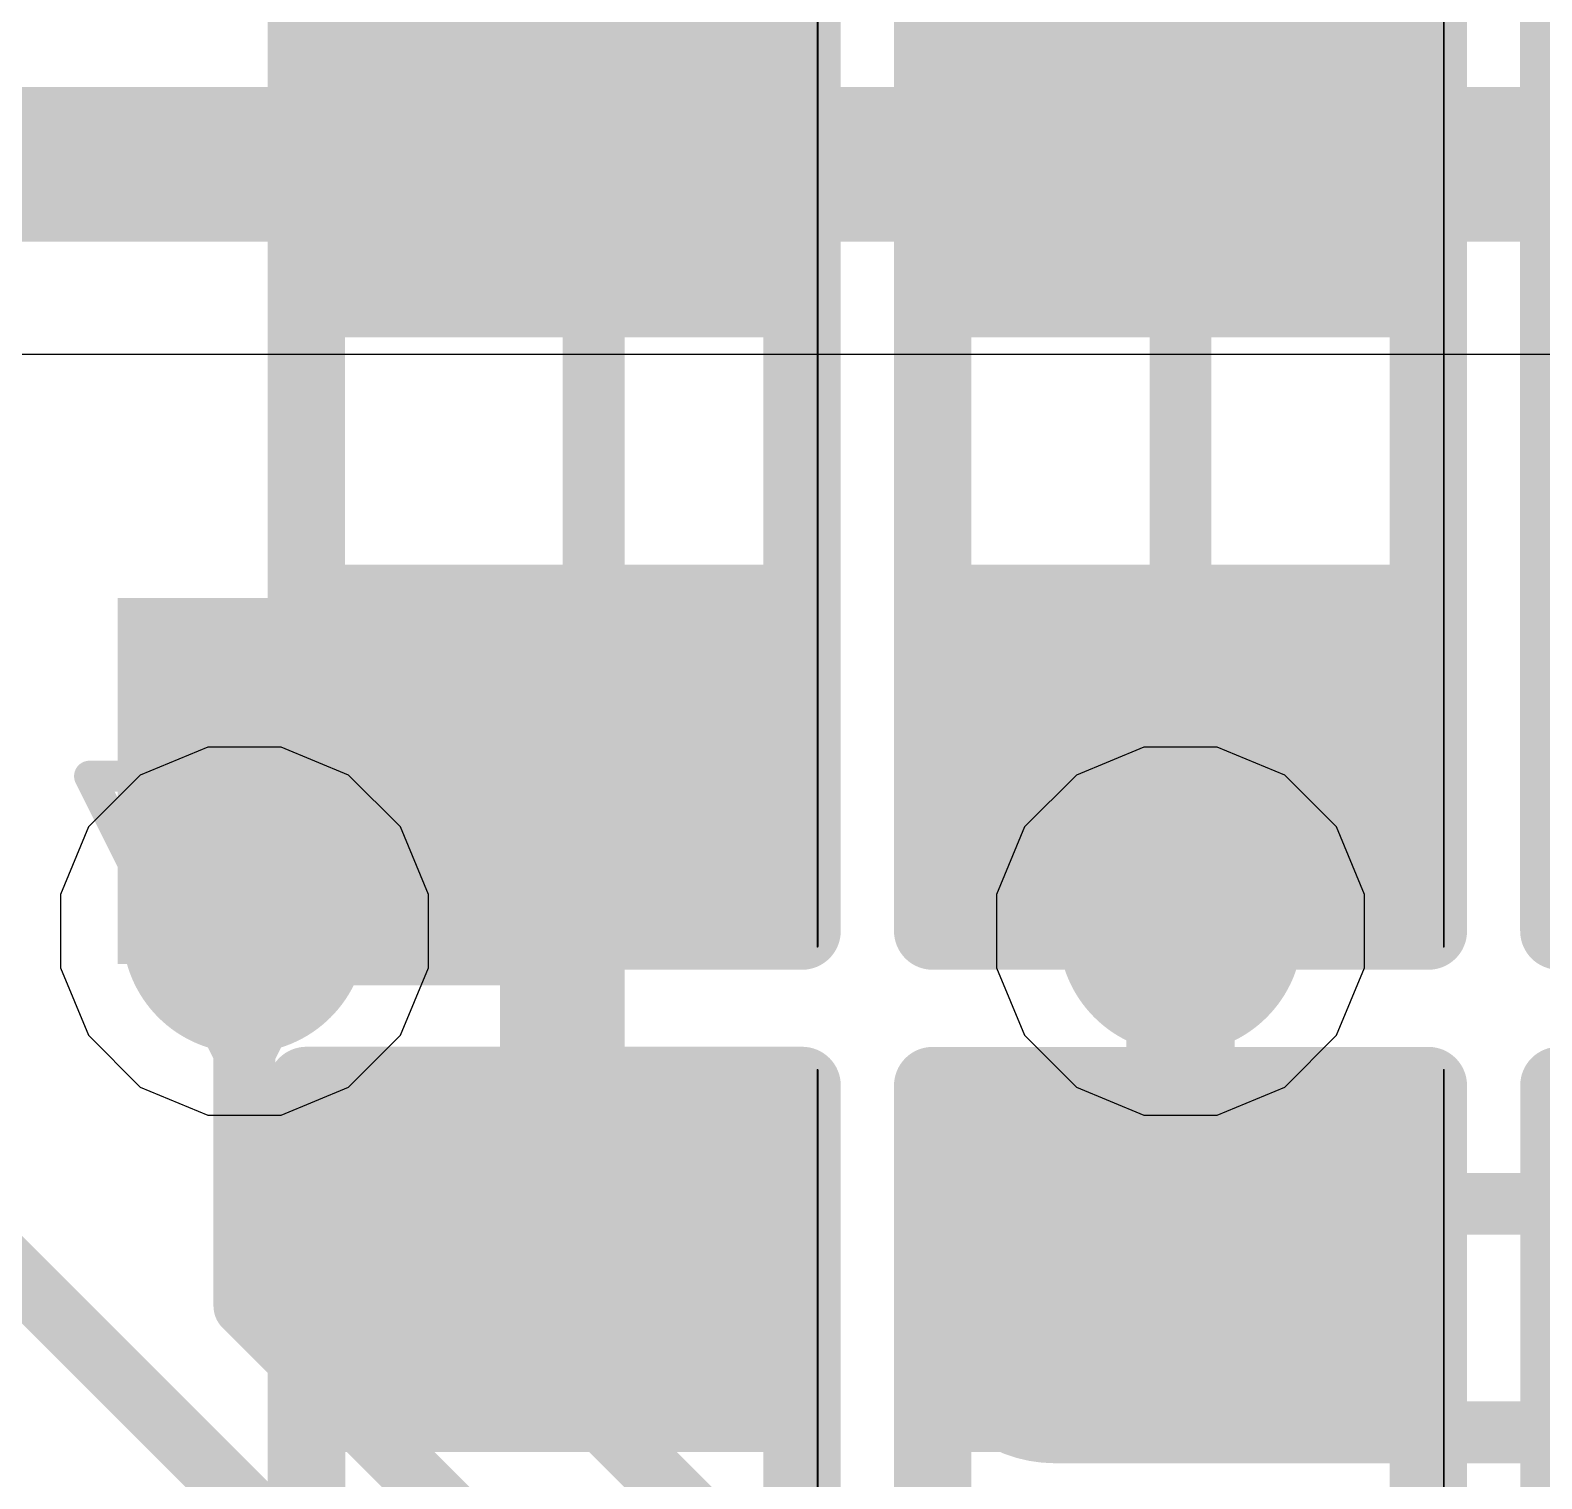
# Model space of a CAD drawing. Header units: inches. Extents: x -6 to 284, y -12 to 154.
# Drawn here: x 25.958 to 28.437, y 7.795 to 10.17 of the extents above; entities that cross this region are included whole.
import ezdxf

# ---------------------------------------------------------------- set-up
doc = ezdxf.new("R2010")
doc.units = ezdxf.units.IN
for name, color, linetype in [('Bottom Layer', 5, 'Continuous'), ('Bottom Overlay', 54, 'Continuous'), ('Bottom Paste', 16, 'Continuous'), ('Bottom Solder', 6, 'Continuous'), ('Drill Drawing', 1, 'Continuous'), ('GND-1', 16, 'Continuous'), ('GND-2', 90, 'Continuous'), ('GND-3', 216, 'Continuous'), ('GND-4', 54, 'Continuous'), ('PWR-1', 156, 'Continuous'), ('PWR-2', 130, 'Continuous'), ('Signal L1', 76, 'Continuous'), ('Signal L2', 6, 'Continuous'), ('Top Layer', 1, 'Continuous'), ('Via Holes', 16, 'Continuous')]:
    doc.layers.add(name, color=color, linetype=linetype)

# ---------------------------------------------------------------- blocks, each defined once
blk = doc.blocks.new('R___0402_B_147')
at = {"layer": 'Bottom Layer'}
for points in [[(-0.2413, 0.3175), (-0.2413, -0.3175), (-0.6985, -0.3175), (-0.6985, 0.3175)], [(0.6985, 0.3175), (0.6985, -0.3175), (0.2413, -0.3175), (0.2413, 0.3175)]]:
    blk.add_hatch(color=5, dxfattribs=at).paths.add_polyline_path(points)
at = {"layer": 'Bottom Paste'}
for points in [[(-0.2413, 0.3175), (-0.2413, -0.3175), (-0.6985, -0.3175), (-0.6985, 0.3175)], [(0.6985, 0.3175), (0.6985, -0.3175), (0.2413, -0.3175), (0.2413, 0.3175)]]:
    blk.add_hatch(color=16, dxfattribs=at).paths.add_polyline_path(points)
at = {"layer": 'Bottom Solder'}
for points in [[(-0.1863, 0.3725), (-0.1863, -0.3725), (-0.7535, -0.3725), (-0.7535, 0.3725)], [(0.7535, 0.3725), (0.7535, -0.3725), (0.1863, -0.3725), (0.1863, 0.3725)]]:
    blk.add_hatch(color=6, dxfattribs=at).paths.add_polyline_path(points)
at = {"layer": 'Bottom Overlay'}
for points in [[(0.7874, 0.4064, 0.127, 0.127, 0), (-0.7874, 0.4064, 0.127, 0.127, 0)], [(-0.7874, -0.4064, 0.127, 0.127, 0), (-0.7874, 0.4064, 0.127, 0.127, 0)], [(0.7874, -0.4064, 0.127, 0.127, 0), (0.7874, 0.4064, 0.127, 0.127, 0)], [(0.8128, 0.4318, 0.00323, 0.00323, 0), (-0.8128, 0.4318, 0.00323, 0.00323, 0)], [(0.7874, -0.4064, 0.127, 0.127, 0), (-0.7874, -0.4064, 0.127, 0.127, 0)]]:
    blk.add_lwpolyline(points, format="xyseb", dxfattribs=at)
for points in [[(-0.8191, 0.4064, 0.0635, 0.0635, 1), (-0.7556, 0.4064, 0.0635, 0.0635, 1)], [(-0.8191, 0.4064, 0.0635, 0.0635, 1), (-0.7556, 0.4064, 0.0635, 0.0635, 1)], [(0.7556, 0.4064, 0.0635, 0.0635, 1), (0.8191, 0.4064, 0.0635, 0.0635, 1)], [(0.7556, 0.4064, 0.0635, 0.0635, 1), (0.8191, 0.4064, 0.0635, 0.0635, 1)], [(-0.8136, 0.4318, 0.00161, 0.00161, 1), (-0.812, 0.4318, 0.00161, 0.00161, 1)], [(0.812, 0.4318, 0.00161, 0.00161, 1), (0.8136, 0.4318, 0.00161, 0.00161, 1)], [(-0.8191, -0.4064, 0.0635, 0.0635, 1), (-0.7556, -0.4064, 0.0635, 0.0635, 1)], [(-0.8191, -0.4064, 0.0635, 0.0635, 1), (-0.7556, -0.4064, 0.0635, 0.0635, 1)], [(0.7556, -0.4064, 0.0635, 0.0635, 1), (0.8191, -0.4064, 0.0635, 0.0635, 1)], [(0.7556, -0.4064, 0.0635, 0.0635, 1), (0.8191, -0.4064, 0.0635, 0.0635, 1)]]:
    blk.add_lwpolyline(points, format="xyseb", close=True, dxfattribs=at)
blk = doc.blocks.new('R___0402_B_148')
at = {"layer": 'Bottom Layer'}
for points in [[(-0.2413, 0.3175), (-0.2413, -0.3175), (-0.6985, -0.3175), (-0.6985, 0.3175)], [(0.6985, 0.3175), (0.6985, -0.3175), (0.2413, -0.3175), (0.2413, 0.3175)]]:
    blk.add_hatch(color=5, dxfattribs=at).paths.add_polyline_path(points)
at = {"layer": 'Bottom Paste'}
for points in [[(-0.2413, 0.3175), (-0.2413, -0.3175), (-0.6985, -0.3175), (-0.6985, 0.3175)], [(0.6985, 0.3175), (0.6985, -0.3175), (0.2413, -0.3175), (0.2413, 0.3175)]]:
    blk.add_hatch(color=16, dxfattribs=at).paths.add_polyline_path(points)
at = {"layer": 'Bottom Solder'}
for points in [[(-0.1863, 0.3725), (-0.1863, -0.3725), (-0.7535, -0.3725), (-0.7535, 0.3725)], [(0.7535, 0.3725), (0.7535, -0.3725), (0.1863, -0.3725), (0.1863, 0.3725)]]:
    blk.add_hatch(color=6, dxfattribs=at).paths.add_polyline_path(points)
at = {"layer": 'Bottom Overlay'}
for points in [[(0.7874, 0.4064, 0.127, 0.127, 0), (-0.7874, 0.4064, 0.127, 0.127, 0)], [(-0.7874, -0.4064, 0.127, 0.127, 0), (-0.7874, 0.4064, 0.127, 0.127, 0)], [(0.7874, -0.4064, 0.127, 0.127, 0), (0.7874, 0.4064, 0.127, 0.127, 0)], [(0.8128, 0.4318, 0.00323, 0.00323, 0), (-0.8128, 0.4318, 0.00323, 0.00323, 0)], [(0.7874, -0.4064, 0.127, 0.127, 0), (-0.7874, -0.4064, 0.127, 0.127, 0)]]:
    blk.add_lwpolyline(points, format="xyseb", dxfattribs=at)
for points in [[(-0.8191, 0.4064, 0.0635, 0.0635, 1), (-0.7556, 0.4064, 0.0635, 0.0635, 1)], [(-0.8191, 0.4064, 0.0635, 0.0635, 1), (-0.7556, 0.4064, 0.0635, 0.0635, 1)], [(0.7556, 0.4064, 0.0635, 0.0635, 1), (0.8191, 0.4064, 0.0635, 0.0635, 1)], [(0.7556, 0.4064, 0.0635, 0.0635, 1), (0.8191, 0.4064, 0.0635, 0.0635, 1)], [(-0.8136, 0.4318, 0.00161, 0.00161, 1), (-0.812, 0.4318, 0.00161, 0.00161, 1)], [(0.812, 0.4318, 0.00161, 0.00161, 1), (0.8136, 0.4318, 0.00161, 0.00161, 1)], [(-0.8191, -0.4064, 0.0635, 0.0635, 1), (-0.7556, -0.4064, 0.0635, 0.0635, 1)], [(-0.8191, -0.4064, 0.0635, 0.0635, 1), (-0.7556, -0.4064, 0.0635, 0.0635, 1)], [(0.7556, -0.4064, 0.0635, 0.0635, 1), (0.8191, -0.4064, 0.0635, 0.0635, 1)], [(0.7556, -0.4064, 0.0635, 0.0635, 1), (0.8191, -0.4064, 0.0635, 0.0635, 1)]]:
    blk.add_lwpolyline(points, format="xyseb", close=True, dxfattribs=at)
blk = doc.blocks.new('R___0402_B_149')
at = {"layer": 'Bottom Layer'}
for points in [[(-0.2413, 0.3175), (-0.2413, -0.3175), (-0.6985, -0.3175), (-0.6985, 0.3175)], [(0.6985, 0.3175), (0.6985, -0.3175), (0.2413, -0.3175), (0.2413, 0.3175)]]:
    blk.add_hatch(color=5, dxfattribs=at).paths.add_polyline_path(points)
at = {"layer": 'Bottom Paste'}
for points in [[(-0.2413, 0.3175), (-0.2413, -0.3175), (-0.6985, -0.3175), (-0.6985, 0.3175)], [(0.6985, 0.3175), (0.6985, -0.3175), (0.2413, -0.3175), (0.2413, 0.3175)]]:
    blk.add_hatch(color=16, dxfattribs=at).paths.add_polyline_path(points)
at = {"layer": 'Bottom Solder'}
for points in [[(-0.1863, 0.3725), (-0.1863, -0.3725), (-0.7535, -0.3725), (-0.7535, 0.3725)], [(0.7535, 0.3725), (0.7535, -0.3725), (0.1863, -0.3725), (0.1863, 0.3725)]]:
    blk.add_hatch(color=6, dxfattribs=at).paths.add_polyline_path(points)
at = {"layer": 'Bottom Overlay'}
for points in [[(0.7874, 0.4064, 0.127, 0.127, 0), (-0.7874, 0.4064, 0.127, 0.127, 0)], [(-0.7874, -0.4064, 0.127, 0.127, 0), (-0.7874, 0.4064, 0.127, 0.127, 0)], [(0.7874, -0.4064, 0.127, 0.127, 0), (0.7874, 0.4064, 0.127, 0.127, 0)], [(0.8128, 0.4318, 0.00323, 0.00323, 0), (-0.8128, 0.4318, 0.00323, 0.00323, 0)], [(0.7874, -0.4064, 0.127, 0.127, 0), (-0.7874, -0.4064, 0.127, 0.127, 0)]]:
    blk.add_lwpolyline(points, format="xyseb", dxfattribs=at)
for points in [[(-0.8191, 0.4064, 0.0635, 0.0635, 1), (-0.7556, 0.4064, 0.0635, 0.0635, 1)], [(-0.8191, 0.4064, 0.0635, 0.0635, 1), (-0.7556, 0.4064, 0.0635, 0.0635, 1)], [(0.7556, 0.4064, 0.0635, 0.0635, 1), (0.8191, 0.4064, 0.0635, 0.0635, 1)], [(0.7556, 0.4064, 0.0635, 0.0635, 1), (0.8191, 0.4064, 0.0635, 0.0635, 1)], [(-0.8136, 0.4318, 0.00161, 0.00161, 1), (-0.812, 0.4318, 0.00161, 0.00161, 1)], [(0.812, 0.4318, 0.00161, 0.00161, 1), (0.8136, 0.4318, 0.00161, 0.00161, 1)], [(-0.8191, -0.4064, 0.0635, 0.0635, 1), (-0.7556, -0.4064, 0.0635, 0.0635, 1)], [(-0.8191, -0.4064, 0.0635, 0.0635, 1), (-0.7556, -0.4064, 0.0635, 0.0635, 1)], [(0.7556, -0.4064, 0.0635, 0.0635, 1), (0.8191, -0.4064, 0.0635, 0.0635, 1)], [(0.7556, -0.4064, 0.0635, 0.0635, 1), (0.8191, -0.4064, 0.0635, 0.0635, 1)]]:
    blk.add_lwpolyline(points, format="xyseb", close=True, dxfattribs=at)
blk = doc.blocks.new('R___0402_B_176')
at = {"layer": 'Bottom Layer'}
for points in [[(-0.2413, 0.3175), (-0.2413, -0.3175), (-0.6985, -0.3175), (-0.6985, 0.3175)], [(0.6985, 0.3175), (0.6985, -0.3175), (0.2413, -0.3175), (0.2413, 0.3175)]]:
    blk.add_hatch(color=5, dxfattribs=at).paths.add_polyline_path(points)
at = {"layer": 'Bottom Paste'}
for points in [[(-0.2413, 0.3175), (-0.2413, -0.3175), (-0.6985, -0.3175), (-0.6985, 0.3175)], [(0.6985, 0.3175), (0.6985, -0.3175), (0.2413, -0.3175), (0.2413, 0.3175)]]:
    blk.add_hatch(color=16, dxfattribs=at).paths.add_polyline_path(points)
at = {"layer": 'Bottom Solder'}
for points in [[(-0.1863, 0.3725), (-0.1863, -0.3725), (-0.7535, -0.3725), (-0.7535, 0.3725)], [(0.7535, 0.3725), (0.7535, -0.3725), (0.1863, -0.3725), (0.1863, 0.3725)]]:
    blk.add_hatch(color=6, dxfattribs=at).paths.add_polyline_path(points)
at = {"layer": 'Bottom Overlay'}
for points in [[(0.7874, 0.4064, 0.127, 0.127, 0), (-0.7874, 0.4064, 0.127, 0.127, 0)], [(-0.7874, -0.4064, 0.127, 0.127, 0), (-0.7874, 0.4064, 0.127, 0.127, 0)], [(0.7874, -0.4064, 0.127, 0.127, 0), (0.7874, 0.4064, 0.127, 0.127, 0)], [(0.8128, 0.4318, 0.00323, 0.00323, 0), (-0.8128, 0.4318, 0.00323, 0.00323, 0)], [(0.7874, -0.4064, 0.127, 0.127, 0), (-0.7874, -0.4064, 0.127, 0.127, 0)]]:
    blk.add_lwpolyline(points, format="xyseb", dxfattribs=at)
for points in [[(-0.8191, 0.4064, 0.0635, 0.0635, 1), (-0.7556, 0.4064, 0.0635, 0.0635, 1)], [(-0.8191, 0.4064, 0.0635, 0.0635, 1), (-0.7556, 0.4064, 0.0635, 0.0635, 1)], [(0.7556, 0.4064, 0.0635, 0.0635, 1), (0.8191, 0.4064, 0.0635, 0.0635, 1)], [(0.7556, 0.4064, 0.0635, 0.0635, 1), (0.8191, 0.4064, 0.0635, 0.0635, 1)], [(-0.8136, 0.4318, 0.00161, 0.00161, 1), (-0.812, 0.4318, 0.00161, 0.00161, 1)], [(0.812, 0.4318, 0.00161, 0.00161, 1), (0.8136, 0.4318, 0.00161, 0.00161, 1)], [(-0.8191, -0.4064, 0.0635, 0.0635, 1), (-0.7556, -0.4064, 0.0635, 0.0635, 1)], [(-0.8191, -0.4064, 0.0635, 0.0635, 1), (-0.7556, -0.4064, 0.0635, 0.0635, 1)], [(0.7556, -0.4064, 0.0635, 0.0635, 1), (0.8191, -0.4064, 0.0635, 0.0635, 1)], [(0.7556, -0.4064, 0.0635, 0.0635, 1), (0.8191, -0.4064, 0.0635, 0.0635, 1)]]:
    blk.add_lwpolyline(points, format="xyseb", close=True, dxfattribs=at)
blk = doc.blocks.new('R___0402_B_182')
at = {"layer": 'Bottom Layer'}
for points in [[(-0.2413, 0.3175), (-0.2413, -0.3175), (-0.6985, -0.3175), (-0.6985, 0.3175)], [(0.6985, 0.3175), (0.6985, -0.3175), (0.2413, -0.3175), (0.2413, 0.3175)]]:
    blk.add_hatch(color=5, dxfattribs=at).paths.add_polyline_path(points)
at = {"layer": 'Bottom Paste'}
for points in [[(-0.2413, 0.3175), (-0.2413, -0.3175), (-0.6985, -0.3175), (-0.6985, 0.3175)], [(0.6985, 0.3175), (0.6985, -0.3175), (0.2413, -0.3175), (0.2413, 0.3175)]]:
    blk.add_hatch(color=16, dxfattribs=at).paths.add_polyline_path(points)
at = {"layer": 'Bottom Solder'}
for points in [[(-0.1863, 0.3725), (-0.1863, -0.3725), (-0.7535, -0.3725), (-0.7535, 0.3725)], [(0.7535, 0.3725), (0.7535, -0.3725), (0.1863, -0.3725), (0.1863, 0.3725)]]:
    blk.add_hatch(color=6, dxfattribs=at).paths.add_polyline_path(points)
at = {"layer": 'Bottom Overlay'}
for points in [[(-0.7874, -0.4064, 0.127, 0.127, 0), (-0.7874, 0.4064, 0.127, 0.127, 0)], [(0.7874, 0.4064, 0.127, 0.127, 0), (-0.7874, 0.4064, 0.127, 0.127, 0)], [(0.7874, -0.4064, 0.127, 0.127, 0), (0.7874, 0.4064, 0.127, 0.127, 0)], [(0.8128, 0.4318, 0.00323, 0.00323, 0), (-0.8128, 0.4318, 0.00323, 0.00323, 0)], [(0.7874, -0.4064, 0.127, 0.127, 0), (-0.7874, -0.4064, 0.127, 0.127, 0)]]:
    blk.add_lwpolyline(points, format="xyseb", dxfattribs=at)
for points in [[(-0.8191, 0.4064, 0.0635, 0.0635, 1), (-0.7556, 0.4064, 0.0635, 0.0635, 1)], [(-0.8191, 0.4064, 0.0635, 0.0635, 1), (-0.7556, 0.4064, 0.0635, 0.0635, 1)], [(0.7556, 0.4064, 0.0635, 0.0635, 1), (0.8191, 0.4064, 0.0635, 0.0635, 1)], [(0.7556, 0.4064, 0.0635, 0.0635, 1), (0.8191, 0.4064, 0.0635, 0.0635, 1)], [(-0.8136, 0.4318, 0.00161, 0.00161, 1), (-0.812, 0.4318, 0.00161, 0.00161, 1)], [(0.812, 0.4318, 0.00161, 0.00161, 1), (0.8136, 0.4318, 0.00161, 0.00161, 1)], [(-0.8191, -0.4064, 0.0635, 0.0635, 1), (-0.7556, -0.4064, 0.0635, 0.0635, 1)], [(-0.8191, -0.4064, 0.0635, 0.0635, 1), (-0.7556, -0.4064, 0.0635, 0.0635, 1)], [(0.7556, -0.4064, 0.0635, 0.0635, 1), (0.8191, -0.4064, 0.0635, 0.0635, 1)], [(0.7556, -0.4064, 0.0635, 0.0635, 1), (0.8191, -0.4064, 0.0635, 0.0635, 1)]]:
    blk.add_lwpolyline(points, format="xyseb", close=True, dxfattribs=at)
blk = doc.blocks.new('R___0402_B_183')
at = {"layer": 'Bottom Layer'}
for points in [[(-0.2413, 0.3175), (-0.2413, -0.3175), (-0.6985, -0.3175), (-0.6985, 0.3175)], [(0.6985, 0.3175), (0.6985, -0.3175), (0.2413, -0.3175), (0.2413, 0.3175)]]:
    blk.add_hatch(color=5, dxfattribs=at).paths.add_polyline_path(points)
at = {"layer": 'Bottom Paste'}
for points in [[(-0.2413, 0.3175), (-0.2413, -0.3175), (-0.6985, -0.3175), (-0.6985, 0.3175)], [(0.6985, 0.3175), (0.6985, -0.3175), (0.2413, -0.3175), (0.2413, 0.3175)]]:
    blk.add_hatch(color=16, dxfattribs=at).paths.add_polyline_path(points)
at = {"layer": 'Bottom Solder'}
for points in [[(-0.1863, 0.3725), (-0.1863, -0.3725), (-0.7535, -0.3725), (-0.7535, 0.3725)], [(0.7535, 0.3725), (0.7535, -0.3725), (0.1863, -0.3725), (0.1863, 0.3725)]]:
    blk.add_hatch(color=6, dxfattribs=at).paths.add_polyline_path(points)
at = {"layer": 'Bottom Overlay'}
for points in [[(-0.7874, -0.4064, 0.127, 0.127, 0), (-0.7874, 0.4064, 0.127, 0.127, 0)], [(0.7874, 0.4064, 0.127, 0.127, 0), (-0.7874, 0.4064, 0.127, 0.127, 0)], [(0.7874, -0.4064, 0.127, 0.127, 0), (0.7874, 0.4064, 0.127, 0.127, 0)], [(0.8128, 0.4318, 0.00323, 0.00323, 0), (-0.8128, 0.4318, 0.00323, 0.00323, 0)], [(0.7874, -0.4064, 0.127, 0.127, 0), (-0.7874, -0.4064, 0.127, 0.127, 0)]]:
    blk.add_lwpolyline(points, format="xyseb", dxfattribs=at)
for points in [[(-0.8191, 0.4064, 0.0635, 0.0635, 1), (-0.7556, 0.4064, 0.0635, 0.0635, 1)], [(-0.8191, 0.4064, 0.0635, 0.0635, 1), (-0.7556, 0.4064, 0.0635, 0.0635, 1)], [(0.7556, 0.4064, 0.0635, 0.0635, 1), (0.8191, 0.4064, 0.0635, 0.0635, 1)], [(0.7556, 0.4064, 0.0635, 0.0635, 1), (0.8191, 0.4064, 0.0635, 0.0635, 1)], [(-0.8136, 0.4318, 0.00161, 0.00161, 1), (-0.812, 0.4318, 0.00161, 0.00161, 1)], [(0.812, 0.4318, 0.00161, 0.00161, 1), (0.8136, 0.4318, 0.00161, 0.00161, 1)], [(-0.8191, -0.4064, 0.0635, 0.0635, 1), (-0.7556, -0.4064, 0.0635, 0.0635, 1)], [(-0.8191, -0.4064, 0.0635, 0.0635, 1), (-0.7556, -0.4064, 0.0635, 0.0635, 1)], [(0.7556, -0.4064, 0.0635, 0.0635, 1), (0.8191, -0.4064, 0.0635, 0.0635, 1)], [(0.7556, -0.4064, 0.0635, 0.0635, 1), (0.8191, -0.4064, 0.0635, 0.0635, 1)]]:
    blk.add_lwpolyline(points, format="xyseb", close=True, dxfattribs=at)

msp = doc.modelspace()

# ---------------------------------------------------------------- hatches: boundary and pattern name
at = {"layer": 'Bottom Layer'}
msp.add_hatch(color=5, dxfattribs=at).paths.add_polyline_path([(26.1015, 8.6388), (27.135, 8.6388), (27.135, 9.2387), (26.1015, 9.2387)])
h = msp.add_hatch(color=5, dxfattribs=at)
edge = h.paths.add_edge_path()
edge.add_arc((26.3095, 8.6926), 0.2, 0, 360)
h = msp.add_hatch(color=5, dxfattribs=at)
edge = h.paths.add_edge_path()
edge.add_arc((27.8446, 8.6926), 0.2, 0, 360)
at = {"layer": 'GND-1'}
h = msp.add_hatch(color=16, dxfattribs=at)
edge = h.paths.add_edge_path()
edge.add_arc((26.3095, 8.6926), 0.2, 0, 360)
h = msp.add_hatch(color=16, dxfattribs=at)
edge = h.paths.add_edge_path()
edge.add_arc((27.8446, 8.6926), 0.2, 0, 360)
at = {"layer": 'GND-2'}
h = msp.add_hatch(color=90, dxfattribs=at)
edge = h.paths.add_edge_path()
edge.add_arc((26.3095, 8.6926), 0.2, 0, 360)
h = msp.add_hatch(color=90, dxfattribs=at)
edge = h.paths.add_edge_path()
edge.add_arc((27.8446, 8.6926), 0.2, 0, 360)
at = {"layer": 'GND-3'}
h = msp.add_hatch(color=216, dxfattribs=at)
edge = h.paths.add_edge_path()
edge.add_arc((26.3095, 8.6926), 0.2, 0, 360)
h = msp.add_hatch(color=216, dxfattribs=at)
edge = h.paths.add_edge_path()
edge.add_arc((27.8446, 8.6926), 0.2, 0, 360)
at = {"layer": 'GND-4'}
h = msp.add_hatch(color=54, dxfattribs=at)
edge = h.paths.add_edge_path()
edge.add_arc((26.3095, 8.6926), 0.2, 0, 360)
h = msp.add_hatch(color=54, dxfattribs=at)
edge = h.paths.add_edge_path()
edge.add_arc((27.8446, 8.6926), 0.2, 0, 360)
at = {"layer": 'PWR-1'}
h = msp.add_hatch(color=156, dxfattribs=at)
edge = h.paths.add_edge_path()
edge.add_arc((26.3095, 8.6926), 0.2, 0, 360)
h = msp.add_hatch(color=156, dxfattribs=at)
edge = h.paths.add_edge_path()
edge.add_arc((27.8446, 8.6926), 0.2, 0, 360)
at = {"layer": 'PWR-2'}
h = msp.add_hatch(color=130, dxfattribs=at)
edge = h.paths.add_edge_path()
edge.add_arc((26.3095, 8.6926), 0.2, 0, 360)
h = msp.add_hatch(color=130, dxfattribs=at)
edge = h.paths.add_edge_path()
edge.add_arc((27.8446, 8.6926), 0.2, 0, 360)
at = {"layer": 'Signal L1'}
h = msp.add_hatch(color=76, dxfattribs=at)
edge = h.paths.add_edge_path()
edge.add_arc((26.3095, 8.6926), 0.2, 0, 360)
h = msp.add_hatch(color=76, dxfattribs=at)
edge = h.paths.add_edge_path()
edge.add_arc((27.8446, 8.6926), 0.2, 0, 360)
at = {"layer": 'Signal L2'}
h = msp.add_hatch(color=6, dxfattribs=at)
edge = h.paths.add_edge_path()
edge.add_arc((26.3095, 8.6926), 0.2, 0, 360)
h = msp.add_hatch(color=6, dxfattribs=at)
edge = h.paths.add_edge_path()
edge.add_arc((27.8446, 8.6926), 0.2, 0, 360)
at = {"layer": 'Top Layer'}
h = msp.add_hatch(color=1, dxfattribs=at)
edge = h.paths.add_edge_path()
edge.add_arc((26.3095, 8.6926), 0.2, 0, 360)
h = msp.add_hatch(color=1, dxfattribs=at)
edge = h.paths.add_edge_path()
edge.add_arc((27.8446, 8.6926), 0.2, 0, 360)
at = {"layer": 'Via Holes'}
h = msp.add_hatch(color=7, dxfattribs=at)
edge = h.paths.add_edge_path()
edge.add_arc((26.3095, 8.6926), 0.1, 0, 360)
h = msp.add_hatch(color=7, dxfattribs=at)
edge = h.paths.add_edge_path()
edge.add_arc((27.8446, 8.6926), 0.1, 0, 360)

# ---------------------------------------------------------------- linework, layer by layer
at = {"layer": 'Bottom Layer'}
for points in [[(25.3731, 9.9499, 0.254, 0.254, 0), (26.8175, 9.9499, 0.254, 0.254, 0)], [(26.8175, 9.9499, 0.254, 0.254, 0), (27.8446, 9.9499, 0.254, 0.254, 0)], [(27.8446, 9.9499, 0.254, 0.254, 0), (28.8715, 9.9499, 0.254, 0.254, 0)], [(26.8175, 8.6926, 0.1778, 0.1778, 0), (26.8175, 9.0104, 0.1778, 0.1778, 0)], [(27.8445, 8.1219, 0.1778, 0.1778, 0), (27.8445, 9.0102, 0.1778, 0.1778, 0)], [(26.3095, 8.6926, 0.1778, 0.1778, 0), (26.8175, 8.6926, 0.1778, 0.1778, 0)], [(26.8175, 8.1221, 0.1778, 0.1778, 0), (26.8175, 8.6926, 0.1778, 0.1778, 0)]]:
    msp.add_lwpolyline(points, format="xyseb", dxfattribs=at)
for points in [[(26.754, 9.9499, 0.127, 0.127, 1), (26.881, 9.9499, 0.127, 0.127, 1)], [(26.754, 9.9499, 0.127, 0.127, 1), (26.881, 9.9499, 0.127, 0.127, 1)], [(27.7811, 9.9499, 0.127, 0.127, 1), (27.9081, 9.9499, 0.127, 0.127, 1)], [(27.7811, 9.9499, 0.127, 0.127, 1), (27.9081, 9.9499, 0.127, 0.127, 1)], [(26.7731, 9.0104, 0.0889, 0.0889, 1), (26.862, 9.0104, 0.0889, 0.0889, 1)], [(27.8001, 9.0102, 0.0889, 0.0889, 1), (27.889, 9.0102, 0.0889, 0.0889, 1)], [(26.2651, 8.6926, 0.0889, 0.0889, 1), (26.354, 8.6926, 0.0889, 0.0889, 1)], [(26.7731, 8.6926, 0.0889, 0.0889, 1), (26.862, 8.6926, 0.0889, 0.0889, 1)], [(26.7731, 8.6926, 0.0889, 0.0889, 1), (26.862, 8.6926, 0.0889, 0.0889, 1)], [(26.7731, 8.6926, 0.0889, 0.0889, 1), (26.862, 8.6926, 0.0889, 0.0889, 1)], [(26.7731, 8.1221, 0.0889, 0.0889, 1), (26.862, 8.1221, 0.0889, 0.0889, 1)], [(27.8001, 8.1219, 0.0889, 0.0889, 1), (27.889, 8.1219, 0.0889, 0.0889, 1)]]:
    msp.add_lwpolyline(points, format="xyseb", close=True, dxfattribs=at)
at = {"layer": 'Drill Drawing'}
for points in [[(26.0555, 8.9466, 0.0508, 0.0508, 0), (26.5635, 8.9466, 0.0508, 0.0508, 0)], [(26.0555, 8.9466, 0.0508, 0.0508, 0), (26.3095, 8.4386, 0.0508, 0.0508, 0)], [(26.3095, 8.4386, 0.0508, 0.0508, 0), (26.5635, 8.9466, 0.0508, 0.0508, 0)], [(27.5906, 8.9466, 0.0508, 0.0508, 0), (28.0986, 8.9466, 0.0508, 0.0508, 0)], [(27.5906, 8.9466, 0.0508, 0.0508, 0), (27.8446, 8.4386, 0.0508, 0.0508, 0)], [(27.8446, 8.4386, 0.0508, 0.0508, 0), (28.0986, 8.9466, 0.0508, 0.0508, 0)]]:
    msp.add_lwpolyline(points, format="xyseb", dxfattribs=at)
for points in [[(26.0428, 8.9466, 0.0254, 0.0254, 1), (26.0682, 8.9466, 0.0254, 0.0254, 1)], [(26.0428, 8.9466, 0.0254, 0.0254, 1), (26.0682, 8.9466, 0.0254, 0.0254, 1)], [(26.5508, 8.9466, 0.0254, 0.0254, 1), (26.5762, 8.9466, 0.0254, 0.0254, 1)], [(26.5508, 8.9466, 0.0254, 0.0254, 1), (26.5762, 8.9466, 0.0254, 0.0254, 1)], [(27.5779, 8.9466, 0.0254, 0.0254, 1), (27.6033, 8.9466, 0.0254, 0.0254, 1)], [(27.5779, 8.9466, 0.0254, 0.0254, 1), (27.6033, 8.9466, 0.0254, 0.0254, 1)], [(28.0859, 8.9466, 0.0254, 0.0254, 1), (28.1113, 8.9466, 0.0254, 0.0254, 1)], [(28.0859, 8.9466, 0.0254, 0.0254, 1), (28.1113, 8.9466, 0.0254, 0.0254, 1)], [(26.2968, 8.4386, 0.0254, 0.0254, 1), (26.3222, 8.4386, 0.0254, 0.0254, 1)], [(26.2968, 8.4386, 0.0254, 0.0254, 1), (26.3222, 8.4386, 0.0254, 0.0254, 1)], [(27.8319, 8.4386, 0.0254, 0.0254, 1), (27.8573, 8.4386, 0.0254, 0.0254, 1)], [(27.8319, 8.4386, 0.0254, 0.0254, 1), (27.8573, 8.4386, 0.0254, 0.0254, 1)]]:
    msp.add_lwpolyline(points, format="xyseb", close=True, dxfattribs=at)
at = {"layer": 'GND-1'}
for p, q in [((26.2495, 8.9942), (26.1387, 8.9483)), ((26.3695, 8.9942), (26.2495, 8.9942)), ((26.4804, 8.9483), (26.3695, 8.9942)), ((27.7846, 8.9942), (27.6738, 8.9483)), ((27.9046, 8.9942), (27.7846, 8.9942)), ((28.0155, 8.9483), (27.9046, 8.9942)), ((26.1387, 8.9483), (26.0538, 8.8634)), ((26.5652, 8.8634), (26.4804, 8.9483)), ((27.6738, 8.9483), (27.5889, 8.8634)), ((28.1003, 8.8634), (28.0155, 8.9483)), ((26.0538, 8.8634), (26.0079, 8.7526)), ((26.6111, 8.7526), (26.5652, 8.8634)), ((27.5889, 8.8634), (27.543, 8.7526)), ((28.1462, 8.7526), (28.1003, 8.8634)), ((26.0079, 8.7526), (26.0079, 8.6326)), ((26.6111, 8.6326), (26.6111, 8.7526)), ((27.543, 8.7526), (27.543, 8.6326)), ((28.1462, 8.6326), (28.1462, 8.7526)), ((26.0079, 8.6326), (26.0538, 8.5217)), ((26.5652, 8.5217), (26.6111, 8.6326)), ((27.543, 8.6326), (27.5889, 8.5217)), ((28.1003, 8.5217), (28.1462, 8.6326)), ((26.0538, 8.5217), (26.1387, 8.4369)), ((26.4804, 8.4369), (26.5652, 8.5217)), ((27.5889, 8.5217), (27.6738, 8.4369)), ((28.0155, 8.4369), (28.1003, 8.5217)), ((26.1387, 8.4369), (26.2495, 8.391)), ((26.3695, 8.391), (26.4804, 8.4369)), ((27.6738, 8.4369), (27.7846, 8.391)), ((27.9046, 8.391), (28.0155, 8.4369)), ((26.2495, 8.391), (26.3695, 8.391)), ((27.7846, 8.391), (27.9046, 8.391))]:
    msp.add_line(p, q, dxfattribs=at)
at = {"layer": 'GND-2'}
for p, q in [((26.2495, 8.9942), (26.1387, 8.9483)), ((26.3695, 8.9942), (26.2495, 8.9942)), ((26.4804, 8.9483), (26.3695, 8.9942)), ((27.7846, 8.9942), (27.6738, 8.9483)), ((27.9046, 8.9942), (27.7846, 8.9942)), ((28.0155, 8.9483), (27.9046, 8.9942)), ((26.1387, 8.9483), (26.0538, 8.8634)), ((26.5652, 8.8634), (26.4804, 8.9483)), ((27.6738, 8.9483), (27.5889, 8.8634)), ((28.1003, 8.8634), (28.0155, 8.9483)), ((26.0538, 8.8634), (26.0079, 8.7526)), ((26.6111, 8.7526), (26.5652, 8.8634)), ((27.5889, 8.8634), (27.543, 8.7526)), ((28.1462, 8.7526), (28.1003, 8.8634)), ((26.0079, 8.7526), (26.0079, 8.6326)), ((26.6111, 8.6326), (26.6111, 8.7526)), ((27.543, 8.7526), (27.543, 8.6326)), ((28.1462, 8.6326), (28.1462, 8.7526)), ((26.0079, 8.6326), (26.0538, 8.5217)), ((26.5652, 8.5217), (26.6111, 8.6326)), ((27.543, 8.6326), (27.5889, 8.5217)), ((28.1003, 8.5217), (28.1462, 8.6326)), ((26.0538, 8.5217), (26.1387, 8.4369)), ((26.4804, 8.4369), (26.5652, 8.5217)), ((27.5889, 8.5217), (27.6738, 8.4369)), ((28.0155, 8.4369), (28.1003, 8.5217)), ((26.1387, 8.4369), (26.2495, 8.391)), ((26.3695, 8.391), (26.4804, 8.4369)), ((27.6738, 8.4369), (27.7846, 8.391)), ((27.9046, 8.391), (28.0155, 8.4369)), ((26.2495, 8.391), (26.3695, 8.391)), ((27.7846, 8.391), (27.9046, 8.391))]:
    msp.add_line(p, q, dxfattribs=at)
at = {"layer": 'GND-3'}
for p, q in [((26.2495, 8.9942), (26.1387, 8.9483)), ((26.3695, 8.9942), (26.2495, 8.9942)), ((26.4804, 8.9483), (26.3695, 8.9942)), ((27.7846, 8.9942), (27.6738, 8.9483)), ((27.9046, 8.9942), (27.7846, 8.9942)), ((28.0155, 8.9483), (27.9046, 8.9942)), ((26.1387, 8.9483), (26.0538, 8.8634)), ((26.5652, 8.8634), (26.4804, 8.9483)), ((27.6738, 8.9483), (27.5889, 8.8634)), ((28.1003, 8.8634), (28.0155, 8.9483)), ((26.0538, 8.8634), (26.0079, 8.7526)), ((26.6111, 8.7526), (26.5652, 8.8634)), ((27.5889, 8.8634), (27.543, 8.7526)), ((28.1462, 8.7526), (28.1003, 8.8634)), ((26.0079, 8.7526), (26.0079, 8.6326)), ((26.6111, 8.6326), (26.6111, 8.7526)), ((27.543, 8.7526), (27.543, 8.6326)), ((28.1462, 8.6326), (28.1462, 8.7526)), ((26.0079, 8.6326), (26.0538, 8.5217)), ((26.5652, 8.5217), (26.6111, 8.6326)), ((27.543, 8.6326), (27.5889, 8.5217)), ((28.1003, 8.5217), (28.1462, 8.6326)), ((26.0538, 8.5217), (26.1387, 8.4369)), ((26.4804, 8.4369), (26.5652, 8.5217)), ((27.5889, 8.5217), (27.6738, 8.4369)), ((28.0155, 8.4369), (28.1003, 8.5217)), ((26.1387, 8.4369), (26.2495, 8.391)), ((26.3695, 8.391), (26.4804, 8.4369)), ((27.6738, 8.4369), (27.7846, 8.391)), ((27.9046, 8.391), (28.0155, 8.4369)), ((26.2495, 8.391), (26.3695, 8.391)), ((27.7846, 8.391), (27.9046, 8.391))]:
    msp.add_line(p, q, dxfattribs=at)
at = {"layer": 'GND-4'}
for p, q in [((26.2495, 8.9942), (26.1387, 8.9483)), ((26.3695, 8.9942), (26.2495, 8.9942)), ((26.4804, 8.9483), (26.3695, 8.9942)), ((27.7846, 8.9942), (27.6738, 8.9483)), ((27.9046, 8.9942), (27.7846, 8.9942)), ((28.0155, 8.9483), (27.9046, 8.9942)), ((26.1387, 8.9483), (26.0538, 8.8634)), ((26.5652, 8.8634), (26.4804, 8.9483)), ((27.6738, 8.9483), (27.5889, 8.8634)), ((28.1003, 8.8634), (28.0155, 8.9483)), ((26.0538, 8.8634), (26.0079, 8.7526)), ((26.6111, 8.7526), (26.5652, 8.8634)), ((27.5889, 8.8634), (27.543, 8.7526)), ((28.1462, 8.7526), (28.1003, 8.8634)), ((26.0079, 8.7526), (26.0079, 8.6326)), ((26.6111, 8.6326), (26.6111, 8.7526)), ((27.543, 8.7526), (27.543, 8.6326)), ((28.1462, 8.6326), (28.1462, 8.7526)), ((26.0079, 8.6326), (26.0538, 8.5217)), ((26.5652, 8.5217), (26.6111, 8.6326)), ((27.543, 8.6326), (27.5889, 8.5217)), ((28.1003, 8.5217), (28.1462, 8.6326)), ((26.0538, 8.5217), (26.1387, 8.4369)), ((26.4804, 8.4369), (26.5652, 8.5217)), ((27.5889, 8.5217), (27.6738, 8.4369)), ((28.0155, 8.4369), (28.1003, 8.5217)), ((26.1387, 8.4369), (26.2495, 8.391)), ((26.3695, 8.391), (26.4804, 8.4369)), ((27.6738, 8.4369), (27.7846, 8.391)), ((27.9046, 8.391), (28.0155, 8.4369)), ((26.2495, 8.391), (26.3695, 8.391)), ((27.7846, 8.391), (27.9046, 8.391))]:
    msp.add_line(p, q, dxfattribs=at)
at = {"layer": 'PWR-1'}
for p, q in [((26.2495, 8.9942), (26.1387, 8.9483)), ((26.3695, 8.9942), (26.2495, 8.9942)), ((26.4804, 8.9483), (26.3695, 8.9942)), ((27.7846, 8.9942), (27.6738, 8.9483)), ((27.9046, 8.9942), (27.7846, 8.9942)), ((28.0155, 8.9483), (27.9046, 8.9942)), ((26.1387, 8.9483), (26.0538, 8.8634)), ((26.5652, 8.8634), (26.4804, 8.9483)), ((27.6738, 8.9483), (27.5889, 8.8634)), ((28.1003, 8.8634), (28.0155, 8.9483)), ((26.0538, 8.8634), (26.0079, 8.7526)), ((26.6111, 8.7526), (26.5652, 8.8634)), ((27.5889, 8.8634), (27.543, 8.7526)), ((28.1462, 8.7526), (28.1003, 8.8634)), ((26.0079, 8.7526), (26.0079, 8.6326)), ((26.6111, 8.6326), (26.6111, 8.7526)), ((27.543, 8.7526), (27.543, 8.6326)), ((28.1462, 8.6326), (28.1462, 8.7526)), ((26.0079, 8.6326), (26.0538, 8.5217)), ((26.5652, 8.5217), (26.6111, 8.6326)), ((27.543, 8.6326), (27.5889, 8.5217)), ((28.1003, 8.5217), (28.1462, 8.6326)), ((26.0538, 8.5217), (26.1387, 8.4369)), ((26.4804, 8.4369), (26.5652, 8.5217)), ((27.5889, 8.5217), (27.6738, 8.4369)), ((28.0155, 8.4369), (28.1003, 8.5217)), ((26.1387, 8.4369), (26.2495, 8.391)), ((26.3695, 8.391), (26.4804, 8.4369)), ((27.6738, 8.4369), (27.7846, 8.391)), ((27.9046, 8.391), (28.0155, 8.4369)), ((26.2495, 8.391), (26.3695, 8.391)), ((27.7846, 8.391), (27.9046, 8.391))]:
    msp.add_line(p, q, dxfattribs=at)
at = {"layer": 'PWR-2'}
for p, q in [((26.2495, 8.9942), (26.1387, 8.9483)), ((26.3695, 8.9942), (26.2495, 8.9942)), ((26.4804, 8.9483), (26.3695, 8.9942)), ((27.7846, 8.9942), (27.6738, 8.9483)), ((27.9046, 8.9942), (27.7846, 8.9942)), ((28.0155, 8.9483), (27.9046, 8.9942)), ((26.1387, 8.9483), (26.0538, 8.8634)), ((26.5652, 8.8634), (26.4804, 8.9483)), ((27.6738, 8.9483), (27.5889, 8.8634)), ((28.1003, 8.8634), (28.0155, 8.9483)), ((26.0538, 8.8634), (26.0079, 8.7526)), ((26.6111, 8.7526), (26.5652, 8.8634)), ((27.5889, 8.8634), (27.543, 8.7526)), ((28.1462, 8.7526), (28.1003, 8.8634)), ((26.0079, 8.7526), (26.0079, 8.6326)), ((26.6111, 8.6326), (26.6111, 8.7526)), ((27.543, 8.7526), (27.543, 8.6326)), ((28.1462, 8.6326), (28.1462, 8.7526)), ((26.0079, 8.6326), (26.0538, 8.5217)), ((26.5652, 8.5217), (26.6111, 8.6326)), ((27.543, 8.6326), (27.5889, 8.5217)), ((28.1003, 8.5217), (28.1462, 8.6326)), ((26.0538, 8.5217), (26.1387, 8.4369)), ((26.4804, 8.4369), (26.5652, 8.5217)), ((27.5889, 8.5217), (27.6738, 8.4369)), ((28.0155, 8.4369), (28.1003, 8.5217)), ((26.1387, 8.4369), (26.2495, 8.391)), ((26.3695, 8.391), (26.4804, 8.4369)), ((27.6738, 8.4369), (27.7846, 8.391)), ((27.9046, 8.391), (28.0155, 8.4369)), ((26.2495, 8.391), (26.3695, 8.391)), ((27.7846, 8.391), (27.9046, 8.391))]:
    msp.add_line(p, q, dxfattribs=at)
at = {"layer": 'Signal L1'}
for points in [[(26.8822, 7.9028, 0.1016, 0.1016, 0), (26.8822, 10.5087, 0.1016, 0.1016, 0)], [(27.8446, 9.7538, 0.1016, 0.1016, 0), (28.0128, 9.9221, 0.1016, 0.1016, 0)], [(28.0128, 9.9221, 0.1016, 0.1016, 0), (29.1703, 9.9221, 0.1016, 0.1016, 0)], [(27.8446, 8.6926, 0.1016, 0.1016, 0), (27.8446, 9.7538, 0.1016, 0.1016, 0)], [(25.3793, 8.6864, 0.1016, 0.1016, 0), (26.9667, 7.099, 0.1016, 0.1016, 0)], [(26.3095, 8.078, 0.1016, 0.1016, 0), (26.3095, 8.6926, 0.1016, 0.1016, 0)], [(27.4589, 8.0505, 0.1016, 0.1016, -0.414214), (27.6539, 8.2454, 0.1016, 0.1016, 0)], [(27.6539, 8.2454, 0.1016, 0.1016, 0), (28.6317, 8.2454, 0.1016, 0.1016, 0)], [(26.3095, 8.078, 0.1016, 0.1016, 0), (27.0159, 7.3717, 0.1016, 0.1016, 0)], [(27.6386, 7.8708, 0.1016, 0.1016, -0.414214), (27.4589, 8.0505, 0.1016, 0.1016, 0)], [(26.8822, 7.9028, 0.1016, 0.1016, 0), (27.168, 7.617, 0.1016, 0.1016, 0)], [(27.6386, 7.8708, 0.1016, 0.1016, 0), (30.5722, 7.8708, 0.1016, 0.1016, 0)]]:
    msp.add_lwpolyline(points, format="xyseb", dxfattribs=at)
for points in [[(27.9874, 9.9221, 0.0508, 0.0508, 1), (28.0382, 9.9221, 0.0508, 0.0508, 1)], [(27.9874, 9.9221, 0.0508, 0.0508, 1), (28.0382, 9.9221, 0.0508, 0.0508, 1)], [(27.8192, 9.7538, 0.0508, 0.0508, 1), (27.87, 9.7538, 0.0508, 0.0508, 1)], [(27.8192, 9.7538, 0.0508, 0.0508, 1), (27.87, 9.7538, 0.0508, 0.0508, 1)], [(26.2841, 8.6926, 0.0508, 0.0508, 1), (26.3349, 8.6926, 0.0508, 0.0508, 1)], [(27.8192, 8.6926, 0.0508, 0.0508, 1), (27.87, 8.6926, 0.0508, 0.0508, 1)], [(27.6285, 8.2454, 0.0508, 0.0508, 1), (27.6793, 8.2454, 0.0508, 0.0508, 1)], [(27.6285, 8.2454, 0.0508, 0.0508, 1), (27.6793, 8.2454, 0.0508, 0.0508, 1)], [(26.2841, 8.078, 0.0508, 0.0508, 1), (26.3349, 8.078, 0.0508, 0.0508, 1)], [(26.2841, 8.078, 0.0508, 0.0508, 1), (26.3349, 8.078, 0.0508, 0.0508, 1)], [(27.4335, 8.0505, 0.0508, 0.0508, 1), (27.4843, 8.0505, 0.0508, 0.0508, 1)], [(27.4335, 8.0505, 0.0508, 0.0508, 1), (27.4843, 8.0505, 0.0508, 0.0508, 1)], [(26.8568, 7.9028, 0.0508, 0.0508, 1), (26.9076, 7.9028, 0.0508, 0.0508, 1)], [(26.8568, 7.9028, 0.0508, 0.0508, 1), (26.9076, 7.9028, 0.0508, 0.0508, 1)], [(27.6132, 7.8708, 0.0508, 0.0508, 1), (27.664, 7.8708, 0.0508, 0.0508, 1)], [(27.6132, 7.8708, 0.0508, 0.0508, 1), (27.664, 7.8708, 0.0508, 0.0508, 1)]]:
    msp.add_lwpolyline(points, format="xyseb", close=True, dxfattribs=at)
at = {"layer": 'Top Layer'}
for p, q in [((32.8512, 9.6381), (20.1416, 9.6381)), ((29.9901, 9.6381), (20.8846, 9.6381))]:
    msp.add_line(p, q, dxfattribs=at)

# ---------------------------------------------------------------- block references
at = {"rotation": 270}
for name, p in [('R___0402_B_149', (26.8175, 9.48)), ('R___0402_B_148', (27.8446, 9.48)), ('R___0402_B_147', (28.8715, 9.48)), ('R___0402_B_183', (26.8176, 7.6521)), ('R___0402_B_182', (27.8446, 7.6519)), ('R___0402_B_176', (28.8716, 7.6521))]:
    msp.add_blockref(name, p, dxfattribs=at)

doc.saveas('drawing.dxf')
